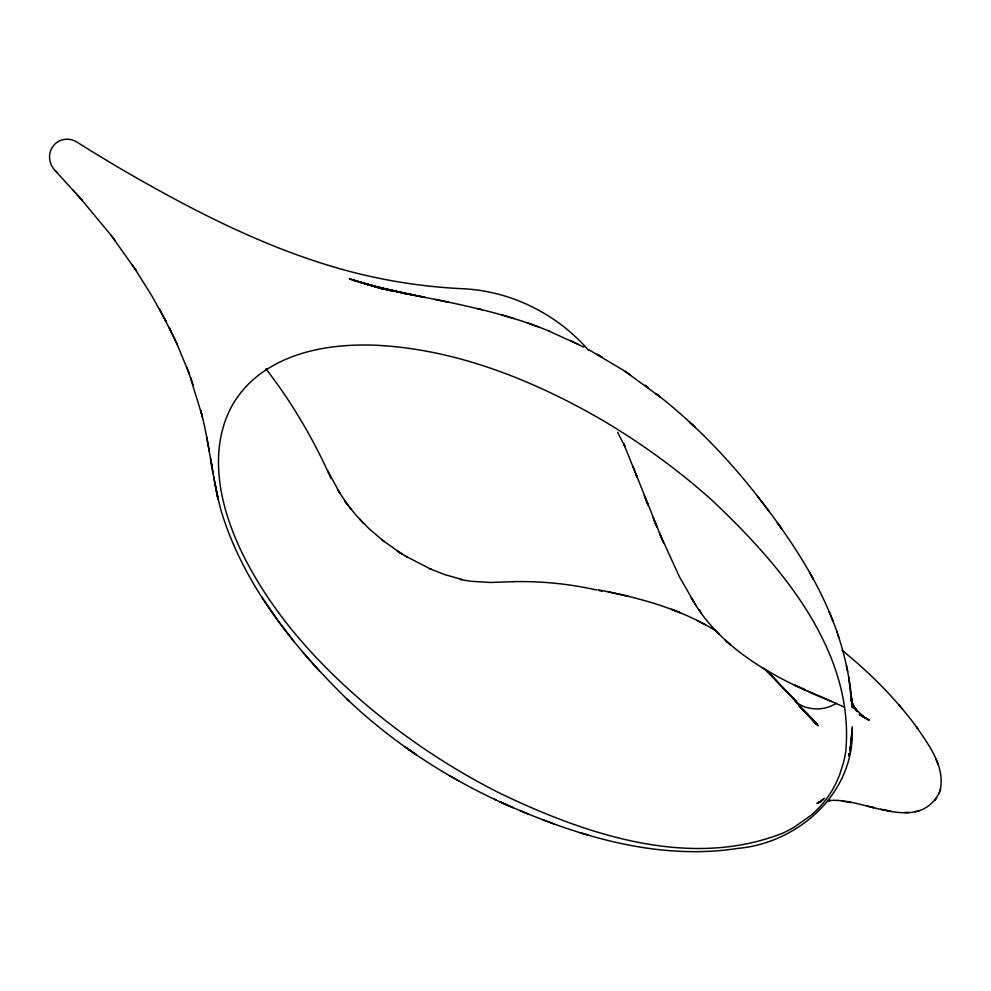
<?xml version="1.0" encoding="UTF-8"?>
<svg xmlns="http://www.w3.org/2000/svg" width="991" height="991" viewBox="0 0 991 991"><rect width="100%" height="100%" fill="white"/><g stroke="black" fill="none" stroke-linecap="round" stroke-linejoin="round"><path stroke-width="1.49" d="M850.984 744.253L852.186 729.314C854.676 792.775 798.56 842.969 737.824 848.407C655.869 861.03 573.962 835.165 499.935 801.818L513.326 807.789M852.322 726.725L850.278 750.137L851.653 737.49M852.186 729.314L851.653 738.159M850.402 747.722L850.724 745.443L849.783 751.079M940.001 790.83C945.736 767.022 928.926 745.294 916.378 726.725L917.678 728.509C896.248 699.113 870.271 673.223 842.09 650.282M827.819 800.703L830.161 800.53L827.894 800.703C862.405 796.107 917.369 835.487 939.493 792.305M938.997 793.791L940.509 789.332M936.668 798.052L934.761 800.654M824.425 798.238L820.548 801.484L823.459 799.167L821.626 800.617M821.242 800.839L816.931 803.255L819.123 802.301M820.746 801.806L817.686 802.784L820.746 801.806L818.752 802.487M915.127 811.728L919.4 810.712M513.338 581.692L490.248 582.46L471.79 581.345M904.51 812.533L908.623 812.459M842.263 801.199L850.823 802.462L848.915 802.177M470.638 581.197L460.245 579.574M887.589 810.613L890.153 811.047L880.714 809.263M550.24 331.539C504.853 312.673 456.281 303.642 408.304 294.054L425.052 297.411M598.056 589.781C638.526 597.647 679.343 608.338 714.746 630.202M421.609 296.718L383.839 288.691L414.337 295.355L401.033 292.469M434.938 299.406L448.155 302.106M608.14 591.788L628.121 596.285M397.18 291.651L379.813 287.687L406.521 293.931L365.307 283.835L392.225 291.044L362.099 282.906L387.667 289.942L358.878 281.94L382.799 288.765L352.424 279.896L376.555 287.043L359.733 281.964M866.989 806.092L873.777 807.653L870.693 806.934M477.6 308.684L481.787 309.663M462.165 579.524L445.182 574.755L429.883 568.809L431.11 569.33L405.034 555.852M366.026 283.946L349.228 278.818L382.377 288.74M376.555 287.043L373.458 286.114L382.266 288.691L369.346 284.813L383.083 288.938M514.044 318.569L502.301 315.088M362.879 282.98L379.652 287.923M373.458 286.114L382.241 288.703M580.738 832.874L588.679 835.264M538.943 327.067L527.522 322.955M553.783 823.868L542.684 819.743M519.879 810.564L527.93 813.921M548.246 330.709L583.848 347.098M695.707 604.919L691.309 597.796C720.99 650.517 777.179 679.529 831.238 701.318L843.861 706.942M505.955 804.543L507.714 805.311C448.849 779.322 394.046 743.721 347.308 699.435M807.479 690.801L819.309 696.128M794.237 684.855L805.026 689.761L795.587 685.45M820.325 696.351L831.635 701.504M494.484 799.316L495.958 799.985M578.546 344.422L570.221 340.384M705.617 624.9L697.342 620.515M861.006 715.366L864.239 717.088L859.643 714.622L869.305 720.197L859.197 714.238L868.5 719.924L860.498 714.461L864.028 717.187L854.552 707.797L857.574 711.662L853.932 706.843L856.707 710.77L851.641 702.123L854.651 708.565L852.978 705.097M589.112 349.86L624.057 370.659L660.204 397.007L655.819 393.501C704.737 431.395 746.161 478.17 781.626 528.698L777.427 522.777C801.806 556.694 823.608 593.014 837.246 632.679M599.481 355.633L597.251 354.406L602.441 357.317M594.216 415.502C526.543 377.398 451.487 348.324 373.161 345.128C332.282 343.951 288.406 350.814 255.839 377.373A110.249 107.623 24.7 0 0 248.01 384.545L245.533 387.134A101.962 99.534 25.7 0 0 230.209 409.258L228.884 412.008A109.307 106.731 24.9 0 0 224.808 422.092C210.711 464.036 222.108 509.783 240.07 548.692C271.621 615.225 323.19 670.25 379.962 716.159A742.755 716.914 -52.7 0 0 427.542 750.992A736.04 710.758 -52.4 0 0 499.018 792.825C584.876 834.1 689.067 869.962 782.655 833.196A126.489 120.407 -11.3 0 0 794.002 827.312L811.034 815.296A101.54 96.424 -11.5 0 0 835.128 785.008L839.327 775.643L843.465 762.773A126.328 120.184 -10.5 0 0 845.744 751.661C855.084 651.211 780.462 564.833 712.269 500.505A661.158 615.064 11.8 0 0 637.448 442.333A665.048 618.471 11.8 0 0 594.216 415.489M449.468 775.619L458.709 780.883M761.844 667.587L768.892 671.749M402.78 554.415L398.221 551.553L406.929 556.979M396.871 550.624L400.116 552.755L382.353 540.145L384.26 541.643L369.098 528.773L355.224 514.329L345.017 501.372L351.062 509.275M630.809 375.18L624.057 370.659M412.256 751.983L416.232 754.634L408.193 749.171M646.776 386.564L644.968 385.239L648.164 387.592M727.01 641.722L730.578 644.844L725.276 640.174M693.923 426.167L689.563 422.178L695.335 427.468M765.349 669.594L790.991 696.041M348.683 700.748C293.955 647.495 243.699 585.086 221.179 510.984C212.136 477.885 209.559 443.411 200.678 410.262L202.424 417.422M765.473 669.755L773.921 677.993L765.944 670.151M799.539 706.41L818.256 725.734L813.078 720.296M799.638 706.533L803.54 710.485M802.636 709.568L815.816 723.17L799.502 706.385L805.77 712.777M806.501 713.52L810.638 717.781M799.031 705.914L805.472 712.442M802.735 709.63L817.278 724.731L808.78 715.626L814.837 722.179L810.749 717.744M785.231 689.835L796.454 701.95L771.283 675.329L796.454 701.95M715.812 630.685L718.921 633.906L714.845 629.694M807.368 714.4L813.277 720.519L805.683 712.38L812.868 720.036M814.986 722.303L817.166 724.594L809.313 716.332M359.597 519.259L363.586 523.521M55.174 170.613L82.228 200.331L73.26 190.346M799.749 705.629L795.203 700.687L816.733 724.285L807.244 713.916M803.404 709.705L809.697 716.592M793.395 698.593L797.421 703.015M899.518 705.679L898.899 704.985L902.566 709.172M319.35 671.031L302.986 652.437M588.691 350.442C557.388 314.221 511.17 291.032 463.243 288.765A613.107 579.128 -88.4 0 1 345.723 270.37C268.908 249.398 197.444 212.929 128.706 173.425A2192.265 1838.231 -79.8 0 1 76.964 142.109A18.804 17.987 55.2 0 0 52.412 147.139A18.804 17.987 55.2 0 0 57.329 172.484M80.296 198.188L111.203 235.387L136.101 270.568L132.038 264.547M757.582 496.355L769.338 511.74M294.104 641.648L278.929 621.89L261.735 596.954M265.984 368.689L279.115 386.626A531.944 493.543 31.4 0 1 331.068 478.628M115.29 240.912L111.203 235.387M701.269 612.971L698.878 609.552L700.426 611.781M347.11 504.085L338.005 490.235L339.888 493.332L327.798 470.836M134.578 268.288L151.784 295.752L166.215 321.728L159.539 309.316M694.183 602.429L679.405 576.762L659.572 533.294L663.561 542.907M617.566 432.287L625.011 446.631L623.723 443.807L637.312 477.563L633.076 466.588M809.474 572.278L813.301 579.227L810.824 574.693M164.011 317.64L176.968 343.815L169.436 328.033L171.381 332.109M176.596 343.047L189.454 374.177L186.791 367.277M662.347 539.996L635.9 473.921M654.32 520.783L657.12 527.423L653.094 517.835M829.244 611.856L833.097 621.407L832.539 619.932M935.876 758.97L937.969 764.135M851.802 701.987L854.205 708.206L851.628 701.851M645.364 498.362L648.052 505.051L644.162 495.339M188.823 372.566L201.619 414.065M851.665 701.739L852.371 703.969M837.952 634.835C845.868 658.358 850.736 682.923 852.297 707.698L848.742 677.373M836.738 631.168L838.782 637.324M193.084 384.805L190.768 377.806L191.313 379.516M851.802 702.111L852.384 704.353L851.058 698.655L851.529 700.835M216.893 493.53L218.156 499.39M851.864 702.421L852.471 705.939L851.269 697.961L852.421 705.01L851.641 701.38M846.401 665.506L847.627 671.452M215.307 485.615L217.735 497.408L213.697 476.82M851.232 699.15L851.653 701.331M206.673 437.056L209.374 451.76M211.269 462.661L213.115 473.549M851.38 699.733L851.95 703.003M210.526 458.412L211.863 466.043M850.996 692.969L851.901 702.508L851.665 699.596M513.338 581.655A327.464 308.04 1.4 0 1 596.743 590.004M599.344 590.599A327.464 308.04 1.4 0 1 601.946 591.218M836.243 703.362A35.23 33.508 -17 0 1 797.334 703.139M842.61 650.802A35.23 33.508 -17 0 1 844.109 652.289M849.176 753.878L848.692 755.984L849.337 753.222L849.176 753.878M677.485 611.658L671.576 609.341L680.037 612.673L677.485 611.658M410.385 750.608L405.43 747.226L410.385 750.608"/></g></svg>
